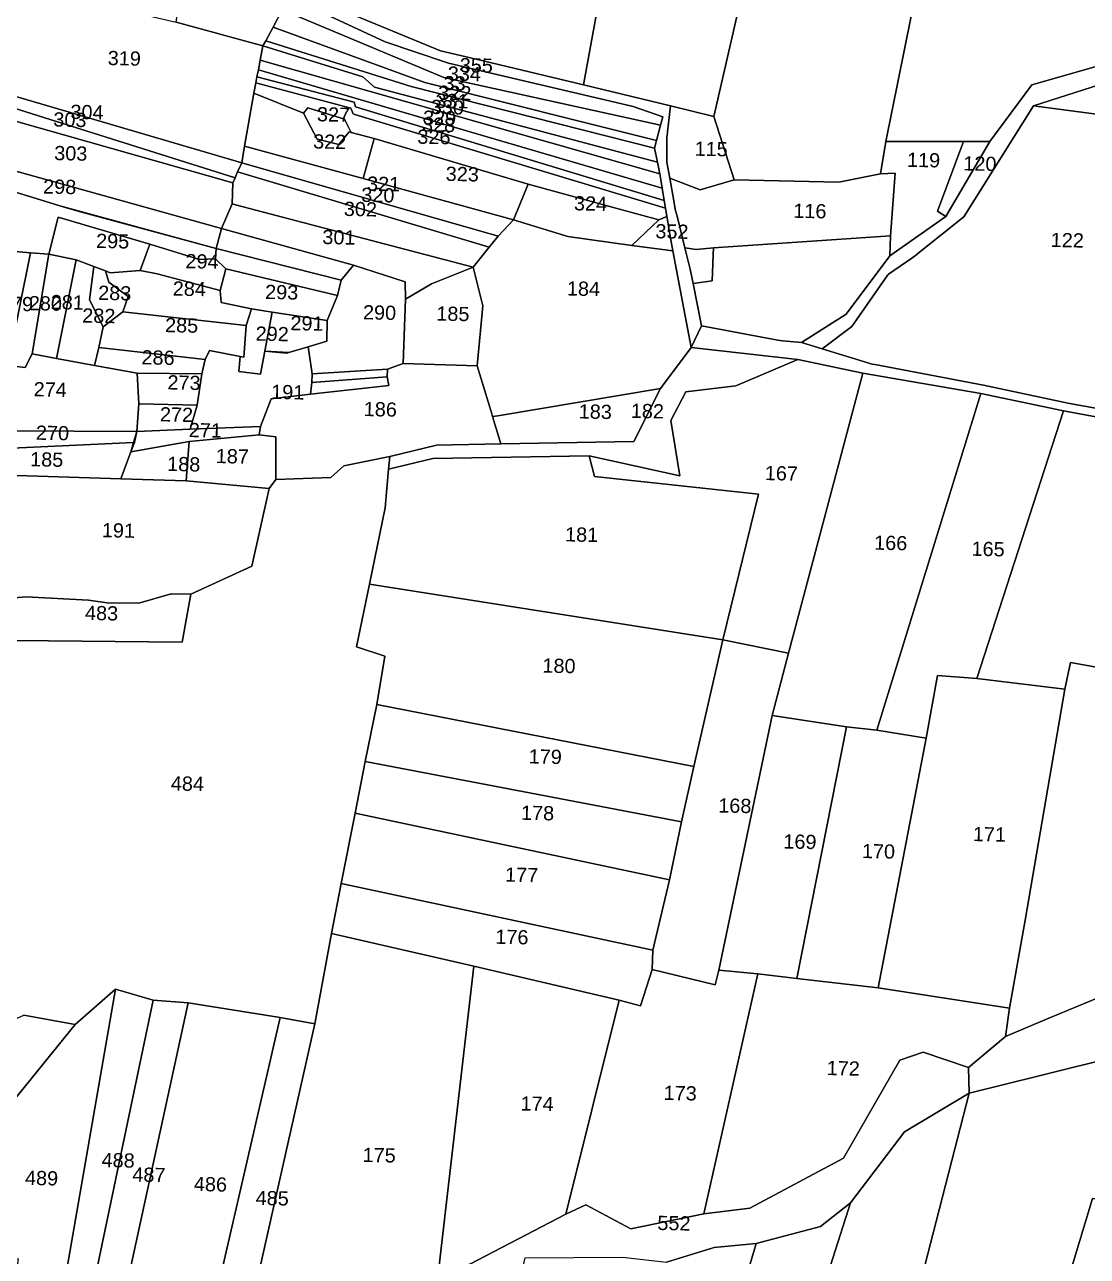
# Model space of a CAD drawing. Header units: inches. Extents: x 191080 to 197844, y 1603242 to 1613996.
# Drawn here: x 194169 to 195291, y 1608416 to 1609716 of the extents above; entities that cross this region are included whole.
import ezdxf

# ---------------------------------------------------------------- set-up
doc = ezdxf.new("R2010")
doc.units = ezdxf.units.IN
doc.header["$LTSCALE"] = 15
doc.header["$MEASUREMENT"] = 0
doc.layers.add('PLOT', color=7, linetype='Continuous')
doc.layers.add('PLOT NO', color=7, linetype='Continuous')
doc.styles.get("Standard").update_dxf_attribs({"font": 'arial.ttf'})

msp = doc.modelspace()

# ---------------------------------------------------------------- linework, layer by layer
at = {"layer": 'PLOT'}
for points in [[(195187.6, 1609592.5), (195159.9, 1609592.5), (195077.9, 1609592.5), (195137.5, 1609886.9), (195161, 1609988.2), (195395.8, 1609857.4), (195395.8, 1609857.4), (195387.5, 1609823.5), (195354.3, 1609687.1), (195232, 1609652.2), (195187.6, 1609592.5)], [(194525.6, 1609931.9), (194510.4, 1609876.6), (194657.1, 1609852.6), (194650.4, 1609820.7), (194716.9, 1609811.4), (194724.1, 1609841.7), (194792.2, 1609830.6), (194789.6, 1609816.3), (194780.2, 1609766.4), (194513, 1609810.4), (194501.9, 1609783.8), (194772.9, 1609729.3), (194758.9, 1609652.4), (194645.5, 1609679.3), (194607.9, 1609688.2), (194495.2, 1609734.7), (194435.1, 1609794.4), (194491.1, 1609942.2), (194525.6, 1609931.9)], [(194758.9, 1609652.4), (194772.9, 1609729.3), (194780.2, 1609766.4), (194789.6, 1609816.3), (194792.2, 1609830.6), (194816.4, 1609944.8), (194964.4, 1609914.6), (194896.3, 1609618.8), (194850.6, 1609630), (194758.9, 1609652.4)], [(195137.5, 1609886.9), (195077.9, 1609592.5), (195072.3, 1609558.2), (195028.4, 1609549.4), (194918, 1609552.1), (194896.3, 1609618.8), (194964.4, 1609914.6), (195054.9, 1609899.8), (195137.5, 1609886.9)], [(194124.3, 1609766.4), (194329.1, 1609718.4), (194420.6, 1609693.6), (194417.7, 1609678.5), (194415.7, 1609668.2), (194414.2, 1609660.7), (194413, 1609654.4), (194410.9, 1609643.6), (194401.1, 1609587.7), (194398.1, 1609570), (194088.5, 1609660.7), (194091.6, 1609676.2), (194071.4, 1609682.8), (194076.6, 1609693.1), (194098.2, 1609691.2), (194119, 1609721.9), (194124.3, 1609766.4)], [(194334.5, 1609750.6), (194336.8, 1609763.9), (194443.9, 1609737.2), (194440.8, 1609731.4), (194431.2, 1609713.3), (194423.5, 1609698.9), (194420.6, 1609693.6), (194329.1, 1609718.4), (194331.5, 1609735.1), (194334.5, 1609750.6)], [(194616.4, 1609675.3), (194616.4, 1609675.3), (194811.3, 1609629.4), (194842.5, 1609618.5), (194840.2, 1609609.7), (194611.5, 1609660.1), (194440.8, 1609731.4), (194443.9, 1609737.2), (194455.4, 1609760.4), (194491, 1609724.7), (194549.4, 1609697.8), (194614.2, 1609675.8), (194616.4, 1609675.3)], [(194440.8, 1609731.4), (194611.5, 1609660.1), (194840.2, 1609609.7), (194836, 1609593.7), (194591.3, 1609654.9), (194431.2, 1609713.3), (194440.8, 1609731.4)], [(194836, 1609593.7), (194833.9, 1609585.6), (194576.9, 1609650.6), (194423.5, 1609698.9), (194431.2, 1609713.3), (194591.3, 1609654.9), (194836, 1609593.7)], [(194836.9, 1609570.6), (194839.3, 1609558.4), (194417.7, 1609678.5), (194420.6, 1609693.6), (194526, 1609660.9), (194538.4, 1609649.9), (194836.9, 1609570.6)], [(194833.9, 1609585.6), (194836.9, 1609570.6), (194538.4, 1609649.9), (194526, 1609660.9), (194420.6, 1609693.6), (194423.5, 1609698.9), (194576.9, 1609650.6), (194833.9, 1609585.6)], [(194989, 1609380.4), (195036.1, 1609410.2), (195082.1, 1609471.8), (195141.3, 1609513.2), (195187.6, 1609592.5), (195232, 1609652.2), (195354.3, 1609687.1), (195486.3, 1609689), (195481.7, 1609658.4), (195475.5, 1609630), (195441, 1609633), (195374.5, 1609675.3), (195233.8, 1609630.3), (195160.2, 1609513), (195113.6, 1609475.7), (195108.8, 1609471.9), (195108.2, 1609471.4), (195105.4, 1609469.4), (195080.9, 1609452.3), (195080, 1609451.6), (195042, 1609397.3), (195010.9, 1609373.7), (194989, 1609380.4)], [(194839.3, 1609558.4), (194840.9, 1609550.1), (194842, 1609543.4), (194415.7, 1609668.2), (194417.7, 1609678.5), (194839.3, 1609558.4)], [(195475.5, 1609630), (195467.8, 1609599.2), (195233.8, 1609630.3), (195374.5, 1609675.3), (195441, 1609633), (195475.5, 1609630)], [(194088.5, 1609660.7), (194398.1, 1609570), (194393.8, 1609560.4), (194391.1, 1609554.1), (194387.5, 1609555.7), (194391.1, 1609554.1), (194085.3, 1609650.4), (194088.5, 1609660.7)], [(194844.1, 1609530.3), (194845.5, 1609522.1), (194517.6, 1609621), (194515.6, 1609621.6), (194513.2, 1609627.8), (194413, 1609654.4), (194414.2, 1609660.7), (194516.7, 1609634), (194518.1, 1609629), (194844.1, 1609530.3)], [(194842, 1609543.4), (194844.1, 1609530.3), (194518.1, 1609629), (194516.7, 1609634), (194414.2, 1609660.7), (194415.7, 1609668.2), (194842, 1609543.4)], [(194083.3, 1609635.5), (194084.4, 1609643.7), (194085.3, 1609650.4), (194391.1, 1609554.1), (194388.8, 1609548.9), (194083.3, 1609635.5)], [(194700.3, 1609547.6), (194537.9, 1609595.6), (194513.8, 1609602), (194506.7, 1609616), (194468, 1609628.1), (194463.2, 1609622.4), (194410.9, 1609643.6), (194413, 1609654.4), (194513.2, 1609627.8), (194515.6, 1609621.6), (194517.6, 1609621), (194845.5, 1609522.1), (194846.9, 1609513.4), (194838.4, 1609509.7), (194796.8, 1609521.1), (194700.3, 1609547.6)], [(194083.3, 1609635.5), (194388.8, 1609548.9), (194388, 1609526.6), (194376.7, 1609500.7), (194053.4, 1609590.8), (194069.1, 1609605.7), (194083.3, 1609635.5)], [(194401.1, 1609587.7), (194410.9, 1609643.6), (194463.2, 1609622.4), (194477.6, 1609595.1), (194479.6, 1609594.6), (194500.6, 1609589.5), (194501.9, 1609591), (194511.5, 1609602.6), (194513.8, 1609602), (194537.9, 1609595.6), (194526.3, 1609553.4), (194401.1, 1609587.7)], [(194463.2, 1609622.4), (194468, 1609628.1), (194506.7, 1609616), (194513.8, 1609602), (194511.5, 1609602.6), (194501.9, 1609591), (194500.6, 1609589.5), (194479.6, 1609594.6), (194477.6, 1609595.1), (194463.2, 1609622.4)], [(194918, 1609552.1), (194918, 1609552.1), (194882, 1609541.6), (194849.9, 1609553.7), (194846.9, 1609570.6), (194847, 1609583), (194846.9, 1609597.9), (194847.1, 1609598.5), (194847.6, 1609602.8), (194850.6, 1609630), (194896.3, 1609618.8), (194918, 1609552.1)], [(195266.8, 1609316.9), (195181, 1609335.4), (195066.2, 1609357.1), (195063.7, 1609357.6), (195010.9, 1609373.7), (195042, 1609397.3), (195080, 1609451.6), (195080.9, 1609452.3), (195105.4, 1609469.4), (195108.2, 1609471.4), (195108.8, 1609471.9), (195113.6, 1609475.7), (195160.2, 1609513), (195233.8, 1609630.3), (195467.8, 1609599.2), (195425.2, 1609391.7), (195403.2, 1609292.5), (195270, 1609316.3), (195266.8, 1609316.9)], [(194685, 1609509.8), (194526.3, 1609553.4), (194537.9, 1609595.6), (194700.3, 1609547.6), (194685, 1609509.8)], [(194371.1, 1609479.6), (194206.3, 1609524.7), (194190.5, 1609529.5), (194103.8, 1609555.9), (194097.9, 1609542.9), (194035.7, 1609564), (194036.1, 1609578.9), (194053.4, 1609590.8), (194376.7, 1609500.7), (194371.1, 1609479.6)], [(194685, 1609509.8), (194668.8, 1609492.7), (194398.1, 1609570), (194401.1, 1609587.7), (194526.3, 1609553.4), (194685, 1609509.8)], [(195159.9, 1609592.5), (195132.6, 1609519), (195141.3, 1609513.2), (195082.1, 1609471.8), (195082.8, 1609492.8), (195088, 1609559.1), (195072.3, 1609558.2), (195077.9, 1609592.5), (195159.9, 1609592.5)], [(195141.3, 1609513.2), (195132.6, 1609519), (195159.9, 1609592.5), (195187.6, 1609592.5), (195141.3, 1609513.2)], [(194393.8, 1609560.4), (194398.1, 1609570), (194668.8, 1609492.7), (194659.4, 1609481.1), (194393.8, 1609560.4)], [(194391.1, 1609554.1), (194393.8, 1609560.4), (194659.4, 1609481.1), (194642.5, 1609459.8), (194391.6, 1609525.7), (194388, 1609526.6), (194388.8, 1609548.9), (194391.1, 1609554.1)], [(195082.8, 1609492.8), (194896.1, 1609480.3), (194877.8, 1609478.6), (194866, 1609480.2), (194857.6, 1609513.6), (194855.8, 1609520.8), (194855.7, 1609521.4), (194855.3, 1609523.3), (194854.2, 1609529.7), (194849.9, 1609553.7), (194882, 1609541.6), (194918, 1609552.1), (195028.4, 1609549.4), (195072.3, 1609558.2), (195088, 1609559.1), (195082.8, 1609492.8)], [(194370.3, 1609468.5), (194353.5, 1609468), (194301, 1609484), (194204.4, 1609512.8), (194194.5, 1609473.5), (194175.3, 1609475.1), (194139.1, 1609478.3), (194122.6, 1609479.7), (194085.4, 1609492.8), (194097.9, 1609542.9), (194103.8, 1609555.9), (194190.5, 1609529.5), (194206.3, 1609524.7), (194226.7, 1609518.5), (194371.1, 1609479.6), (194370.3, 1609468.5)], [(194685, 1609509.8), (194700.3, 1609547.6), (194796.8, 1609521.1), (194838.4, 1609509.7), (194809.8, 1609482.8), (194742.3, 1609492.3), (194685, 1609509.8)], [(194206.3, 1609524.7), (194371.1, 1609479.6), (194226.7, 1609518.5), (194206.3, 1609524.7)], [(194206.3, 1609524.7), (194371.1, 1609479.6), (194226.7, 1609518.5), (194206.3, 1609524.7)], [(194516, 1609461.9), (194376.7, 1609500.7), (194388, 1609526.6), (194391.6, 1609525.7), (194642.5, 1609459.8), (194598.5, 1609442.2), (194571.1, 1609426.1), (194570.5, 1609444.4), (194516, 1609461.9)], [(194301, 1609484), (194290.9, 1609456.2), (194259.4, 1609454), (194254.2, 1609455.9), (194242.1, 1609460.5), (194223.5, 1609467.6), (194194.5, 1609473.5), (194204.4, 1609512.8), (194301, 1609484)], [(194840.2, 1609331.8), (194668.4, 1609303), (194662.9, 1609302.1), (194662, 1609305.1), (194646.8, 1609355.8), (194652.5, 1609419.1), (194642.5, 1609459.8), (194659.4, 1609481.1), (194668.8, 1609492.7), (194685, 1609509.8), (194742.3, 1609492.3), (194809.8, 1609482.8), (194853.1, 1609477.2), (194872.4, 1609374.9), (194840.2, 1609331.8)], [(194809.8, 1609482.8), (194838.4, 1609509.7), (194846.9, 1609513.4), (194847.5, 1609509.7), (194849.7, 1609496.5), (194853.1, 1609477.2), (194809.8, 1609482.8)], [(194371.1, 1609479.6), (194376.7, 1609500.7), (194516, 1609461.9), (194503, 1609446.1), (194371.1, 1609479.6)], [(194964.1, 1609382.7), (194883.3, 1609398), (194874.7, 1609442.7), (194894.6, 1609445.5), (194895.3, 1609463.1), (194895.8, 1609473.1), (194896.1, 1609480.3), (195082.8, 1609492.8), (195082.1, 1609471.8), (195036.1, 1609410.2), (194989, 1609380.4), (194968.8, 1609382.2), (194966.3, 1609382.4), (194964.1, 1609382.7)], [(194375.5, 1609435.2), (194309, 1609452.9), (194290.9, 1609456.2), (194301, 1609484), (194353.5, 1609468), (194370.3, 1609468.5), (194381.4, 1609458.1), (194375.5, 1609435.2)], [(194381.4, 1609458.1), (194370.3, 1609468.5), (194371.1, 1609479.6), (194503, 1609446.1), (194499.3, 1609430.1), (194381.4, 1609458.1)], [(194896.1, 1609480.3), (194895.8, 1609473.1), (194895.3, 1609463.1), (194894.6, 1609445.5), (194874.7, 1609442.7), (194871.6, 1609457.9), (194866, 1609480.2), (194877.8, 1609478.6), (194896.1, 1609480.3)], [(194139.1, 1609478.3), (194175.3, 1609475.1), (194151.3, 1609356.1), (194116, 1609358.9), (194139.1, 1609478.3)], [(194175.3, 1609475.1), (194194.5, 1609473.5), (194176.9, 1609368.3), (194169.5, 1609354.1), (194151.3, 1609356.1), (194175.3, 1609475.1)], [(194176.9, 1609368.3), (194194.5, 1609473.5), (194223.5, 1609467.6), (194202.5, 1609363.6), (194176.9, 1609368.3)], [(194223.5, 1609467.6), (194242.1, 1609460.5), (194237.6, 1609425.2), (194252, 1609396.8), (194247.2, 1609375.2), (194242.9, 1609356.1), (194202.5, 1609363.6), (194223.5, 1609467.6)], [(194252, 1609396.8), (194237.6, 1609425.2), (194242.1, 1609460.5), (194254.2, 1609455.9), (194257.8, 1609443.9), (194278.4, 1609428.8), (194272.5, 1609412.8), (194252, 1609396.8)], [(194272.5, 1609412.8), (194278.4, 1609428.8), (194257.8, 1609443.9), (194254.2, 1609455.9), (194259.4, 1609454), (194290.9, 1609456.2), (194309, 1609452.9), (194375.5, 1609435.2), (194376.5, 1609422.4), (194408.3, 1609415.9), (194402.7, 1609398.2), (194272.5, 1609412.8)], [(194375.5, 1609435.2), (194381.4, 1609458.1), (194499.3, 1609430.1), (194488.3, 1609403.4), (194430.1, 1609412.5), (194408.3, 1609415.9), (194376.5, 1609422.4), (194375.5, 1609435.2)], [(194468.4, 1609375.9), (194487.8, 1609381.7), (194488.3, 1609403.4), (194499.3, 1609430.1), (194503, 1609446.1), (194516, 1609461.9), (194570.5, 1609444.4), (194571.1, 1609426.1), (194568.4, 1609358.2), (194552, 1609352.3), (194472.5, 1609347.2), (194468.4, 1609375.9)], [(194646.8, 1609355.8), (194568.4, 1609358.2), (194571.1, 1609426.1), (194598.5, 1609442.2), (194642.5, 1609459.8), (194652.5, 1609419.1), (194646.8, 1609355.8)], [(194396.4, 1609365.6), (194400.5, 1609364.7), (194402.7, 1609398.2), (194408.3, 1609415.9), (194430.1, 1609412.5), (194422.4, 1609371.3), (194417.8, 1609347), (194395.2, 1609349.6), (194396.4, 1609365.6)], [(194247.2, 1609375.2), (194252, 1609396.8), (194272.5, 1609412.8), (194402.7, 1609398.2), (194400.5, 1609364.7), (194396.4, 1609365.6), (194364, 1609371.9), (194359.7, 1609362.3), (194247.2, 1609375.2)], [(194422.4, 1609371.3), (194430.1, 1609412.5), (194488.3, 1609403.4), (194487.8, 1609381.7), (194468.4, 1609375.9), (194447.7, 1609369.7), (194422.4, 1609371.3)], [(194247.2, 1609375.2), (194359.7, 1609362.3), (194356.1, 1609347.1), (194287.9, 1609347.8), (194242.9, 1609356.1), (194247.2, 1609375.2)], [(194422.4, 1609371.3), (194445.9, 1609369.2), (194447.7, 1609369.7), (194468.4, 1609375.9), (194472.5, 1609347.2), (194472.3, 1609338.2), (194470.8, 1609325.8), (194429.1, 1609320.8), (194417.8, 1609291.7), (194343.9, 1609288.7), (194351, 1609314.3), (194356.1, 1609347.1), (194359.7, 1609362.3), (194364, 1609371.9), (194396.4, 1609365.6), (194395.2, 1609349.6), (194417.8, 1609347), (194422.4, 1609371.3)], [(194764.8, 1609260.8), (194599.7, 1609257.9), (194552.9, 1609246.7), (194554.4, 1609259.9), (194603.8, 1609272.1), (194671.6, 1609273.3), (194812.1, 1609275.7), (194840.2, 1609331.8), (194872.4, 1609374.9), (194985.2, 1609362.2), (194919.8, 1609334.4), (194867, 1609328.2), (194850.9, 1609297.8), (194860.6, 1609239.5), (194764.8, 1609260.8)], [(194176.9, 1609368.3), (194202.5, 1609363.6), (194242.9, 1609356.1), (194287.9, 1609347.8), (194289.4, 1609315.6), (194287.4, 1609286.4), (194154.3, 1609286.9), (194094, 1609278.7), (194099.5, 1609326.8), (194027.6, 1609338), (194026.9, 1609373.5), (194046.7, 1609372.6), (194057.5, 1609368.8), (194096.9, 1609360.6), (194116, 1609358.9), (194151.3, 1609356.1), (194169.5, 1609354.1), (194176.9, 1609368.3)], [(194447.7, 1609369.7), (194445.9, 1609369.2), (194422.4, 1609371.3), (194447.7, 1609369.7)], [(194447.7, 1609369.7), (194445.9, 1609369.2), (194422.4, 1609371.3), (194447.7, 1609369.7)], [(195053.8, 1609348), (194975.1, 1609052.3), (194905.9, 1609066.3), (194943.7, 1609220.3), (194770.4, 1609238.8), (194764.8, 1609260.8), (194860.6, 1609239.5), (194850.9, 1609297.8), (194867, 1609328.2), (194919.8, 1609334.4), (194985.2, 1609362.2), (195053.8, 1609348)], [(194434.2, 1609235.6), (194434.2, 1609280.8), (194416.4, 1609282.7), (194417.8, 1609291.7), (194429.1, 1609320.8), (194470.8, 1609325.8), (194553.4, 1609334.8), (194551.6, 1609344.1), (194552, 1609352.3), (194568.4, 1609358.2), (194646.8, 1609355.8), (194662, 1609305.1), (194662.9, 1609302.1), (194671.6, 1609273.3), (194603.8, 1609272.1), (194554.4, 1609259.9), (194505.8, 1609250), (194492.3, 1609237.8), (194434.2, 1609235.6)], [(194472.5, 1609347.2), (194552, 1609352.3), (194551.6, 1609344.1), (194472.3, 1609338.2), (194472.5, 1609347.2)], [(195066.2, 1609357.1), (195181, 1609335.4), (195266.8, 1609316.9), (195181, 1609335.4), (195066.2, 1609357.1)], [(195066.2, 1609357.1), (195181, 1609335.4), (195266.8, 1609316.9), (195181, 1609335.4), (195066.2, 1609357.1)], [(194289.4, 1609315.6), (194287.9, 1609347.8), (194356.1, 1609347.1), (194351, 1609314.3), (194289.4, 1609315.6)], [(194472.3, 1609338.2), (194551.6, 1609344.1), (194553.4, 1609334.8), (194470.8, 1609325.8), (194472.3, 1609338.2)], [(194958, 1608986.7), (194975.1, 1609052.3), (195053.8, 1609348), (195178.1, 1609326.5), (195068.5, 1608970.9), (195036.3, 1608974.7), (194958, 1608986.7)], [(194840.2, 1609331.8), (194812.1, 1609275.7), (194671.6, 1609273.3), (194662.9, 1609302.1), (194668.4, 1609303), (194840.2, 1609331.8)], [(195265.4, 1609308.1), (195174.2, 1609025.7), (195132.6, 1609028.8), (195120.4, 1608962.6), (195068.5, 1608970.9), (195178.1, 1609326.5), (195265.4, 1609308.1)], [(194287.4, 1609286.4), (194289.4, 1609315.6), (194351, 1609314.3), (194343.9, 1609288.7), (194287.4, 1609286.4)], [(195265.4, 1609308.1), (195413.4, 1609280.7), (195333.2, 1609031.7), (195272.8, 1609042.4), (195266.9, 1609014.3), (195174.2, 1609025.7), (195265.4, 1609308.1)], [(194094, 1609278.7), (194154.3, 1609286.9), (194287.4, 1609286.4), (194284, 1609274.8), (194102.9, 1609266.3), (194094, 1609278.7)], [(194284.9, 1609274.9), (194287.4, 1609286.4), (194343.9, 1609288.7), (194417.8, 1609291.7), (194416.4, 1609282.7), (194342.7, 1609275.8), (194281.2, 1609265), (194284.9, 1609274.9)], [(194287.4, 1609286.4), (194284.9, 1609274.9), (194284, 1609274.8), (194287.4, 1609286.4)], [(194287.4, 1609286.4), (194284.9, 1609274.9), (194284, 1609274.8), (194287.4, 1609286.4)], [(194281.2, 1609265), (194270.4, 1609236.5), (194149.9, 1609240.1), (194114.4, 1609241.2), (194104.5, 1609249.8), (194097.9, 1609255.5), (194102.9, 1609266.3), (194284, 1609274.8), (194281.2, 1609265)], [(194270.4, 1609236.5), (194281.2, 1609265), (194342.7, 1609275.8), (194339.4, 1609234.4), (194270.4, 1609236.5)], [(194284.9, 1609274.9), (194281.2, 1609265), (194284, 1609274.8), (194284.9, 1609274.9)], [(194284.9, 1609274.9), (194281.2, 1609265), (194284, 1609274.8), (194284.9, 1609274.9)], [(194434.2, 1609235.6), (194427.1, 1609226.2), (194339.4, 1609234.4), (194342.7, 1609275.8), (194416.4, 1609282.7), (194434.2, 1609280.8), (194434.2, 1609235.6)], [(194905.9, 1609066.3), (194532.9, 1609125.3), (194549.4, 1609205.7), (194552.9, 1609246.7), (194599.7, 1609257.9), (194764.8, 1609260.8), (194770.4, 1609238.8), (194943.7, 1609220.3), (194905.9, 1609066.3)], [(194149.9, 1609240.1), (194270.4, 1609236.5), (194339.4, 1609234.4), (194427.1, 1609226.2), (194408.7, 1609144.2), (194344.6, 1609114.7), (194323.5, 1609115.1), (194289.6, 1609105.3), (194256, 1609105.6), (194236.4, 1609108.3), (194170.7, 1609111.9), (194153.3, 1609110.5), (194153.8, 1609160.1), (194151.9, 1609187.7), (194149.9, 1609240.1)], [(194123.1, 1609066), (194123, 1609108), (194153.3, 1609110.5), (194170.7, 1609111.9), (194236.4, 1609108.3), (194256, 1609105.6), (194289.6, 1609105.3), (194323.5, 1609115.1), (194344.6, 1609114.7), (194335.3, 1609063.8), (194123.1, 1609066)], [(194905.9, 1609066.3), (194875.2, 1608932.8), (194540.6, 1608998.2), (194549.3, 1609049.2), (194519.4, 1609059.2), (194532.9, 1609125.3), (194905.9, 1609066.3)], [(194975.1, 1609052.3), (194958, 1608986.7), (194901.7, 1608717.8), (194897.7, 1608702.2), (194831.2, 1608718.4), (194832.1, 1608739), (194849.8, 1608813.1), (194862.3, 1608874.3), (194875.2, 1608932.8), (194905.9, 1609066.3), (194975.1, 1609052.3)], [(195204.4, 1608647.7), (195208.6, 1608677.7), (195224.9, 1608770.6), (195266.9, 1609014.3), (195272.8, 1609042.4), (195333.2, 1609031.7), (195435.5, 1609013), (195404.5, 1608858.8), (195378.4, 1608727.5), (195335, 1608693.4), (195311.2, 1608692.5), (195250.1, 1608666.9), (195204.4, 1608647.7)], [(195174.2, 1609025.7), (195266.9, 1609014.3), (195224.9, 1608770.6), (195208.6, 1608677.7), (195070, 1608699), (195120.4, 1608962.6), (195132.6, 1609028.8), (195174.2, 1609025.7)], [(194875.2, 1608932.8), (194862.3, 1608874.3), (194528.5, 1608937.9), (194540.6, 1608998.2), (194875.2, 1608932.8)], [(194984, 1608708.9), (194942.8, 1608713.8), (194901.7, 1608717.8), (194958, 1608986.7), (195036.3, 1608974.7), (194984, 1608708.9)], [(195120.4, 1608962.6), (195070, 1608699), (194984, 1608708.9), (195036.3, 1608974.7), (195068.5, 1608970.9), (195120.4, 1608962.6)], [(194862.3, 1608874.3), (194849.8, 1608813.1), (194517.8, 1608883.3), (194528.5, 1608937.9), (194862.3, 1608874.3)], [(194517.8, 1608883.3), (194849.8, 1608813.1), (194832.1, 1608739), (194503.2, 1608809.3), (194517.8, 1608883.3)], [(194832.1, 1608739), (194831.2, 1608718.4), (194819.2, 1608680), (194796.4, 1608685.9), (194643.2, 1608721.9), (194492.8, 1608756.5), (194503.2, 1608809.3), (194832.1, 1608739)], [(194492.8, 1608756.5), (194643.2, 1608721.9), (194605.5, 1608396.9), (194604.1, 1608383.5), (194557.6, 1608339.2), (194525, 1608314.1), (194520.1, 1608307.4), (194388.7, 1608276.3), (194475.4, 1608661), (194492.8, 1608756.5)], [(194168.2, 1608670.2), (194222.4, 1608660.4), (194135, 1608553.1), (194017.2, 1608440.7), (193933.1, 1608417.2), (193970.5, 1608741.2), (194019.6, 1608731.2), (194035.3, 1608707.1), (194064.5, 1608691.3), (194136.5, 1608656.1), (194168.2, 1608670.2)], [(194643.2, 1608721.9), (194796.4, 1608685.9), (194740.1, 1608460.1), (194638.9, 1608407.5), (194611.2, 1608390.5), (194605.5, 1608396.9), (194643.2, 1608721.9)], [(194740.1, 1608460.1), (194796.4, 1608685.9), (194819.2, 1608680), (194831.2, 1608718.4), (194897.7, 1608702.2), (194901.7, 1608717.8), (194942.8, 1608713.8), (194885.9, 1608460.6), (194808.8, 1608444.7), (194761.4, 1608469.9), (194740.1, 1608460.1)], [(195070, 1608699), (195208.6, 1608677.7), (195204.4, 1608647.7), (195165.1, 1608614.9), (195117.4, 1608631.1), (195092.6, 1608622.7), (195033.4, 1608519.4), (194934.5, 1608466.3), (194885.9, 1608460.6), (194942.8, 1608713.8), (194984, 1608708.9), (195070, 1608699)], [(194265, 1608697.7), (194196.8, 1608304.6), (194147.2, 1608311.3), (194162.4, 1608412.8), (194017.2, 1608440.7), (194135, 1608553.1), (194222.4, 1608660.4), (194265, 1608697.7)], [(194223.8, 1608299.3), (194196.8, 1608304.6), (194265, 1608697.7), (194304.8, 1608685.9), (194223.8, 1608299.3)], [(194258.2, 1608299.5), (194223.8, 1608299.3), (194304.8, 1608685.9), (194341.5, 1608683.1), (194258.2, 1608299.5)], [(194349.6, 1608281.3), (194258.2, 1608299.5), (194341.5, 1608683.1), (194438.8, 1608667.7), (194349.6, 1608281.3)], [(194475.4, 1608661), (194388.7, 1608276.3), (194349.6, 1608281.3), (194438.8, 1608667.7), (194475.4, 1608661)], [(195186.9, 1608113.1), (195153.7, 1608121.9), (195046.2, 1608152.7), (195106.4, 1608356.7), (195166, 1608588), (195239.7, 1608606), (195325.9, 1608627.5), (195379.8, 1608652.8), (195387.5, 1608653.6), (195332.7, 1608474.4), (195296.2, 1608476.7), (195235.9, 1608277.2), (195186.9, 1608113.1)], [(195046.2, 1608152.7), (194947.6, 1608179.9), (195040.6, 1608472.2), (195097.8, 1608547.1), (195166, 1608588), (195106.4, 1608356.7), (195046.2, 1608152.7)], [(195040.6, 1608472.2), (194947.6, 1608179.9), (194932.7, 1608183.5), (194902.6, 1608191.6), (194873.1, 1608198.9), (194941.2, 1608429.2), (195009.1, 1608447.1), (195040.6, 1608472.2)], [(195186.9, 1608113.1), (195235.9, 1608277.2), (195296.2, 1608476.7), (195332.7, 1608474.4), (195365.2, 1608472.8), (195285, 1608202.1), (195254.6, 1608099.1), (195247.5, 1608100.8), (195186.9, 1608113.1)], [(194941.2, 1608429.2), (194873.1, 1608198.9), (194817.5, 1608213.3), (194709.8, 1608243.2), (194657.9, 1608257.8), (194667.7, 1608309.8), (194674, 1608312.4), (194697.3, 1608414), (194800, 1608414.7), (194846.6, 1608409.5), (194896.9, 1608425), (194941.2, 1608429.2)]]:
    msp.add_lwpolyline(points, close=True, dxfattribs=at)
for points in [[(194495.2, 1609734.7), (194607.9, 1609688.2), (194645.5, 1609679.3), (194758.9, 1609652.4), (194850.6, 1609630), (194847.6, 1609602.8), (194847.1, 1609598.5), (194846.9, 1609597.9), (194847, 1609583), (194846.9, 1609570.6), (194849.9, 1609553.7), (194854.2, 1609529.7), (194855.3, 1609523.3), (194855.7, 1609521.4), (194855.8, 1609520.8), (194857.6, 1609513.6), (194866, 1609480.2), (194871.6, 1609457.9), (194874.7, 1609442.7), (194883.3, 1609398), (194883.3, 1609398), (194872.4, 1609374.9), (194853.1, 1609477.2), (194849.7, 1609496.5), (194847.5, 1609509.7), (194846.9, 1609513.4), (194845.5, 1609522.1), (194844.1, 1609530.3), (194842, 1609543.4), (194840.9, 1609550.1), (194839.3, 1609558.4), (194836.9, 1609570.6), (194833.9, 1609585.6), (194836, 1609593.7), (194840.2, 1609609.7), (194842.5, 1609618.5), (194811.3, 1609629.4), (194616.4, 1609675.3), (194614.2, 1609675.8), (194549.4, 1609697.8), (194491, 1609724.7)], [(195413.4, 1609280.7), (195265.4, 1609308.1), (195178.1, 1609326.5), (195053.8, 1609348), (194985.2, 1609362.2), (194872.4, 1609374.9), (194883.3, 1609398), (194883.3, 1609398), (194964.1, 1609382.7), (194966.3, 1609382.4), (194968.8, 1609382.2), (194989, 1609380.4), (195010.9, 1609373.7), (195063.7, 1609357.6), (195066.2, 1609357.1), (195181, 1609335.4), (195266.8, 1609316.9), (195270, 1609316.3), (195403.2, 1609292.5)], [(194123.1, 1609066), (194335.3, 1609063.8), (194344.6, 1609114.7), (194408.7, 1609144.2), (194427.1, 1609226.2), (194434.2, 1609235.6), (194492.3, 1609237.8), (194505.8, 1609250), (194554.4, 1609259.9), (194552.9, 1609246.7), (194549.4, 1609205.7), (194532.9, 1609125.3), (194532.9, 1609125.3), (194519.4, 1609059.2), (194549.3, 1609049.2), (194540.6, 1608998.2), (194528.5, 1608937.9), (194517.8, 1608883.3), (194503.2, 1608809.3), (194492.8, 1608756.5), (194475.4, 1608661), (194438.8, 1608667.7), (194341.5, 1608683.1), (194304.8, 1608685.9), (194265, 1608697.7), (194222.4, 1608660.4), (194168.2, 1608670.2)], [(195325.9, 1608627.5), (195239.7, 1608606), (195166, 1608588), (195165.1, 1608614.9), (195204.4, 1608647.7), (195250.1, 1608666.9), (195311.2, 1608692.5)], [(194638.9, 1608407.5), (194740.1, 1608460.1), (194761.4, 1608469.9), (194808.8, 1608444.7), (194885.9, 1608460.6), (194934.5, 1608466.3), (195033.4, 1608519.4), (195092.6, 1608622.7), (195117.4, 1608631.1), (195165.1, 1608614.9), (195166, 1608588), (195097.8, 1608547.1), (195040.6, 1608472.2), (195009.1, 1608447.1), (194941.2, 1608429.2), (194941.2, 1608429.2), (194896.9, 1608425), (194846.6, 1608409.5)]]:
    msp.add_lwpolyline(points, dxfattribs=at)

# ---------------------------------------------------------------- texts
at = {"layer": 'PLOT NO', "color": 7}
for s, p in [('319', (194256.6, 1609673.2)), ('355', (194628.1, 1609665.7)), ('33', (194611.1, 1609646.7)), ('334', (194615.5, 1609656.8)), ('322', (194605.4, 1609636.6)), ('330', (194597.6, 1609621.6)), ('331', (194602.5, 1609628.1)), ('303', (194199.2, 1609608.4)), ('304', (194217.2, 1609616.4)), ('327', (194477.4, 1609613.9)), ('329', (194589.4, 1609610.2)), ('328', (194588.3, 1609603.1)), ('322', (194473.4, 1609585.2)), ('326', (194583.4, 1609590.2)), ('303', (194200.1, 1609572.9)), ('115', (194876, 1609577.5)), ('119', (195100.2, 1609565.8)), ('120', (195159.6, 1609562)), ('323', (194613.3, 1609551)), ('298', (194188.4, 1609537.6)), ('320', (194524.2, 1609528.8)), ('321', (194530.3, 1609540.6)), ('324', (194748.7, 1609519.9)), ('302', (194505.8, 1609514)), ('116', (194980.2, 1609512)), ('352', (194834.6, 1609490.4)), ('295', (194244.3, 1609480.2)), ('301', (194483.1, 1609484.3)), ('122', (195251.9, 1609481.2)), ('294', (194338.6, 1609458.8)), ('283', (194246.5, 1609425.4)), ('284', (194325.2, 1609429.9)), ('293', (194422.7, 1609426.3)), ('184', (194741.2, 1609430)), ('279', (194142.8, 1609414)), ('280', (194173.3, 1609414.5)), ('281', (194196.4, 1609415.6)), ('282', (194229.7, 1609401.4)), ('290', (194526, 1609404.8)), ('185', (194603.4, 1609403.5)), ('285', (194317.1, 1609391.3)), ('291', (194449.4, 1609393.4)), ('292', (194412.7, 1609382.3)), ('286', (194292.2, 1609357.3)), ('274', (194178.4, 1609323.6)), ('273', (194319.6, 1609330.8)), ('191', (194429.1, 1609320.8)), ('272', (194311.7, 1609297.1)), ('186', (194526.8, 1609302.7)), ('183', (194753.7, 1609300.2)), ('182', (194808.7, 1609300.8)), ('270', (194180.8, 1609277.7)), ('271', (194342.1, 1609280.5)), ('185', (194174.7, 1609249.7)), ('188', (194319.3, 1609244.8)), ('187', (194370.6, 1609253.1)), ('167', (194950.1, 1609235.1)), ('191', (194250.4, 1609174.8)), ('181', (194739.3, 1609170.4)), ('166', (195065.5, 1609161.6)), ('165', (195168.3, 1609155.2)), ('483', (194232.6, 1609087.5)), ('180', (194715.4, 1609031.9)), ('179', (194700.9, 1608936)), ('484', (194323.2, 1608907.5)), ('168', (194901, 1608884.2)), ('178', (194692.8, 1608876.5)), ('171', (195169.7, 1608854)), ('169', (194969.7, 1608846.2)), ('170', (195052.6, 1608836.1)), ('177', (194676, 1608811.2)), ('176', (194665.7, 1608745.6)), ('172', (195015.4, 1608607)), ('173', (194843.3, 1608580.8)), ('174', (194692.3, 1608569.6)), ('175', (194525.6, 1608515.3)), ('488', (194250.1, 1608509.9)), ('489', (194169.3, 1608491.1)), ('487', (194282.6, 1608494.6)), ('486', (194347.5, 1608484.6)), ('485', (194412.7, 1608469.9)), ('552', (194836.7, 1608443.5))]:
    msp.add_text(s, height=15, rotation=358.7911, dxfattribs=at).set_placement(p)

doc.saveas('drawing.dxf')
